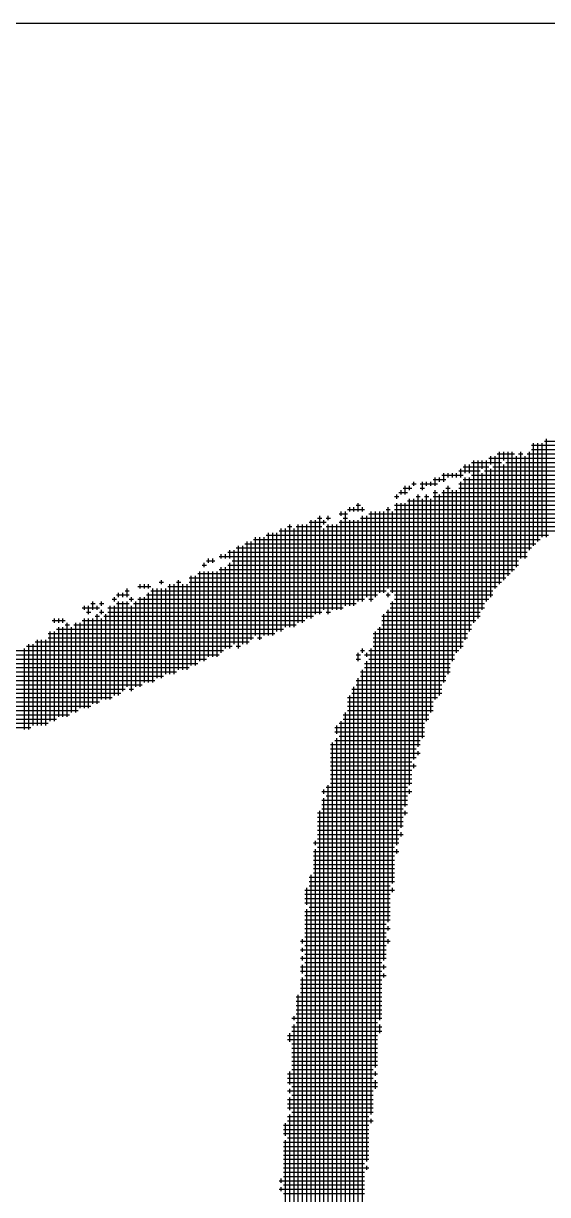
# Model space of a CAD drawing. Header units: feet. Extents: x 0 to 708085, y 0 to 237600.
# Drawn here: x 583328 to 583791, y 11765 to 12800 of the extents above; entities that cross this region are included whole.
import ezdxf
from ezdxf.enums import TextEntityAlignment as Align

# ---------------------------------------------------------------- set-up
doc = ezdxf.new("R2010")
doc.units = ezdxf.units.FT
doc.header["$LTSCALE"] = 2200
doc.header["$MEASUREMENT"] = 0
for name, color, linetype in [('CX-BORD-LIN1', 4, 'CONTINUOUS'), ('CX-BORD-LIN2', 3, 'CONTINUOUS'), ('CX-BORD-TEX2', 7, 'CONTINUOUS'), ('CX-BORD-TEX3', 6, 'CONTINUOUS'), ('CX-MISC', 2, 'CONTINUOUS')]:
    doc.layers.add(name, color=color, linetype=linetype)
doc.styles.add('TB_TEXT', font='')
doc.styles.add('TB_WBTXT', font='')
doc.styles.add('TB_WMTXT', font='')
doc.styles.get('TB_TEXT').set_extended_font_data('DotumChe')
doc.styles.get('TB_WBTXT').set_extended_font_data('Dotum')
doc.styles.get('TB_WMTXT').set_extended_font_data('DotumChe')

# ---------------------------------------------------------------- blocks, each defined once
blk = doc.blocks.new('CXBLKA1-KHCA-1')
at = {"layer": 'CX-BORD-LIN2'}
blk.add_lwpolyline([(558, 12), (270, 12)], dxfattribs=at)
at = {"layer": 'CX-BORD-LIN1', "style": 'TB_TEXT'}
for tag, p in [('TR_RCON5', (342.3033, 33)), ('TR_RCON4', (342.3033, 27)), ('TR_RCON3', (342.3033, 21)), ('TR_RCON2', (342.3033, 15)), ('TR_RCON1', (342.3033, 9))]:
    blk.add_attdef(tag, text='', height=3.5, dxfattribs=at).set_placement(p, align=Align.MIDDLE_LEFT)
for tag, height, p in [('TR_DGN5', 3.5, (451.1185, 33)), ('TR_CHK5', 3.5, (491.1185, 33)), ('TR_RDAT5', 3.5, (317.5, 33)), ('TR_APP5', 3.5, (531.1185, 33)), ('TR_RNUM5', 3, (285.1051, 32.6366)), ('TR_DGN4', 3.5, (451.1185, 27)), ('TR_CHK4', 3.5, (491.1185, 27)), ('TR_RDAT4', 3.5, (317.5, 27)), ('TR_APP4', 3.5, (531.1185, 27)), ('TR_RNUM4', 3, (285.1051, 26.6366)), ('TR_DGN3', 3.5, (451.1185, 21)), ('TR_CHK3', 3.5, (491.1185, 21)), ('TR_RDAT3', 3.5, (317.5, 21)), ('TR_APP3', 3.5, (531.1185, 21)), ('TR_RNUM3', 3, (285.1051, 20.6366)), ('TR_DGN2', 3.5, (451.1185, 15)), ('TR_CHK2', 3.5, (491.1185, 15)), ('TR_RDAT2', 3.5, (317.5, 15)), ('TR_APP2', 3.5, (531.1185, 15)), ('TR_RNUM2', 3, (285.1051, 14.6366)), ('TR_DGN1', 3.5, (451.1185, 9)), ('TR_CHK1', 3.5, (491.1185, 9)), ('TR_RDAT1', 3.5, (317.5, 9)), ('TR_APP1', 3.5, (531.1185, 9)), ('TR_RNUM1', 3, (285.1051, 8.6366))]:
    blk.add_attdef(tag, text='', height=height, dxfattribs=at).set_placement(p, align=Align.MIDDLE_CENTER)
at = {"layer": 'CX-BORD-LIN2', "style": 'TB_TEXT'}
blk.add_attdef('TD_VERSION', text='', height=3, rotation=90, dxfattribs=at).set_placement((800.5, 48.0149), align=Align.MIDDLE_CENTER)
at = {"layer": 'CX-BORD-TEX2', "style": 'TB_WMTXT'}
for tag, height, p in [('TB_CNAME', 5, (15.3448, 531.8324)), ('TB_CSCOP', 4, (16.6346, 523.8324))]:
    blk.add_attdef(tag, text='', height=height, dxfattribs=at).set_placement(p, align=Align.BOTTOM_LEFT)
at = {"layer": 'CX-BORD-TEX2', "style": 'TB_WBTXT'}
for tag, height, p in [('TB_MTITIL', 10, (398, 533.3264)), ('TB_STITL', 7, (398, 518.3264))]:
    blk.add_attdef(tag, text='', height=height, dxfattribs=at).set_placement(p, align=Align.MIDDLE_CENTER)
at = {"layer": 'CX-BORD-TEX3', "style": 'TB_TEXT'}
for tag, height, p in [('TD_LNDST', 4.5, (215, 31.5)), ('TD_DSECT', 4.5, (605.5, 31.5)), ('TD_DDIST', 4.5, (654.5, 31.5)), ('TD_DNAME_TOP', 4.5, (755, 27.957)), ('TD_CSECT', 4.5, (605.5, 22.5)), ('TD_CDIST', 4.5, (654.5, 22.5)), ('TD_DNAME_MAIN', 4.5, (755, 21.4731)), ('TD_DNAME_BOT', 3, (755, 15.2489)), ('TD_HSCAL', 4.5, (620.8841, 13.7484)), ('TD_VSCAL', 4.5, (656.8615, 13.7484)), ('TD_CCOMP', 4.5, (215, 13.5927)), ('TD_CSTEP', 4.5, (250.744, 5.125)), ('TD_FIELD', 4.5, (180, 5.125)), ('TD_DWGNO', 4.5, (755, 5.0017)), ('TD_DWGCODE', 4.5, (637, 4.7908))]:
    blk.add_attdef(tag, text='', height=height, dxfattribs=at).set_placement(p, align=Align.MIDDLE_CENTER)
for tag, height, width, p in [('TD_DCOMP', 4.5, 0.95, (215, 22.5875)), ('TD_CNAME', 5, 0.78, (65, 7.5956))]:
    blk.add_attdef(tag, text='', height=height, dxfattribs=dict(at, width=width)).set_placement(p, align=Align.MIDDLE_CENTER)

msp = doc.modelspace()

# ---------------------------------------------------------------- linework, layer by layer
at = {"layer": 'CX-MISC'}
for p, q in [((583776.6, 12427, 9817), (584010.9, 12427, 9817)), ((583778.4, 12338.1, 9817), (583778.4, 12428.9, 9817)), ((583782.2, 12341.9, 9817), (583782.2, 12428.9, 9817)), ((583786, 12345.7, 9817), (583786, 12428.9, 9817)), ((583787.9, 12430.7, 9817), (584022.3, 12430.7, 9817)), ((583789.8, 12345.7, 9817), (583789.8, 12432.6, 9817)), ((583738.8, 12415.6, 9817), (583969.3, 12415.6, 9817)), ((583740.6, 12410, 9817), (583740.6, 12417.5, 9817)), ((583744.4, 12300.3, 9817), (583744.4, 12417.5, 9817)), ((583746.3, 12419.4, 9817), (583761.4, 12419.4, 9817)), ((583748.2, 12304.1, 9817), (583748.2, 12421.3, 9817)), ((583752, 12413.7, 9817), (583752, 12421.3, 9817)), ((583755.8, 12311.7, 9817), (583755.8, 12421.3, 9817)), ((583759.5, 12315.5, 9817), (583759.5, 12421.3, 9817)), ((583763.3, 12319.2, 9817), (583763.3, 12417.5, 9817)), ((583765.2, 12419.4, 9817), (583769, 12419.4, 9817)), ((583767.1, 12326.8, 9817), (583767.1, 12421.3, 9817)), ((583770.9, 12326.8, 9817), (583770.9, 12417.5, 9817)), ((583772.8, 12419.4, 9817), (583992, 12419.4, 9817)), ((583774.7, 12334.4, 9817), (583774.7, 12421.3, 9817)), ((583776.6, 12423.2, 9817), (584003.4, 12423.2, 9817)), ((583714.2, 12398.6, 9817), (583714.2, 12406.2, 9817)), ((583716.1, 12408.1, 9817), (583738.8, 12408.1, 9817)), ((583718, 12402.4, 9817), (583718, 12410, 9817)), ((583721.7, 12402.4, 9817), (583721.7, 12410, 9817)), ((583723.6, 12411.8, 9817), (583750.1, 12411.8, 9817)), ((583725.5, 12270.1, 9817), (583725.5, 12413.7, 9817)), ((583729.3, 12273.9, 9817), (583729.3, 12413.7, 9817)), ((583733.1, 12406.2, 9817), (583733.1, 12413.7, 9817)), ((583736.9, 12289, 9817), (583736.9, 12413.7, 9817)), ((583740.6, 12292.8, 9817), (583740.6, 12406.2, 9817)), ((583742.5, 12408.1, 9817), (583961.8, 12408.1, 9817)), ((583752, 12307.9, 9817), (583752, 12410, 9817)), ((583753.9, 12411.8, 9817), (583965.6, 12411.8, 9817)), ((583672.6, 12391.1, 9817), (583672.6, 12394.8, 9817)), ((583680.2, 12387.3, 9817), (583680.2, 12394.8, 9817)), ((583683.9, 12391.1, 9817), (583683.9, 12394.8, 9817)), ((583687.7, 12391.1, 9817), (583687.7, 12394.8, 9817)), ((583689.6, 12396.7, 9817), (583701, 12396.7, 9817)), ((583691.5, 12391.1, 9817), (583691.5, 12398.6, 9817)), ((583695.3, 12394.8, 9817), (583695.3, 12398.6, 9817)), ((583697.2, 12400.5, 9817), (583716.1, 12400.5, 9817)), ((583699.1, 12394.8, 9817), (583699.1, 12402.4, 9817)), ((583702.8, 12398.6, 9817), (583702.8, 12402.4, 9817)), ((583706.6, 12398.6, 9817), (583706.6, 12402.4, 9817)), ((583710.4, 12398.6, 9817), (583710.4, 12402.4, 9817)), ((583712.3, 12404.3, 9817), (583731.2, 12404.3, 9817)), ((583714.2, 12247.4, 9817), (583714.2, 12394.8, 9817)), ((583716.1, 12396.7, 9817), (583931.5, 12396.7, 9817)), ((583718, 12255, 9817), (583718, 12398.6, 9817)), ((583721.7, 12262.5, 9817), (583721.7, 12398.6, 9817)), ((583723.6, 12400.5, 9817), (583939.1, 12400.5, 9817)), ((583733.1, 12281.4, 9817), (583733.1, 12402.4, 9817)), ((583735, 12404.3, 9817), (583954.2, 12404.3, 9817)), ((583659.4, 12385.4, 9817), (583666.9, 12385.4, 9817)), ((583661.3, 12383.5, 9817), (583661.3, 12387.3, 9817)), ((583663.2, 12389.2, 9817), (583670.7, 12389.2, 9817)), ((583665, 12383.5, 9817), (583665, 12391.1, 9817)), ((583668.8, 12387.3, 9817), (583668.8, 12391.1, 9817)), ((583670.7, 12392.9, 9817), (583674.5, 12392.9, 9817)), ((583678.3, 12392.9, 9817), (583693.4, 12392.9, 9817)), ((583678.3, 12389.2, 9817), (583682.1, 12389.2, 9817)), ((583689.6, 12385.4, 9817), (583693.4, 12385.4, 9817)), ((583691.5, 12202.1, 9817), (583691.5, 12387.3, 9817)), ((583697.2, 12385.4, 9817), (583893.7, 12385.4, 9817)), ((583699.1, 12217.2, 9817), (583699.1, 12387.3, 9817)), ((583701, 12389.2, 9817), (583704.7, 12389.2, 9817)), ((583702.8, 12224.7, 9817), (583702.8, 12391.1, 9817)), ((583706.6, 12236.1, 9817), (583706.6, 12387.3, 9817)), ((583710.4, 12243.6, 9817), (583710.4, 12387.3, 9817)), ((583712.3, 12392.9, 9817), (583920.2, 12392.9, 9817)), ((583712.3, 12389.2, 9817), (583908.9, 12389.2, 9817)), ((583621.6, 12374, 9817), (583625.4, 12374, 9817)), ((583623.5, 12368.4, 9817), (583623.5, 12375.9, 9817)), ((583655.6, 12381.6, 9817), (583659.4, 12381.6, 9817)), ((583655.6, 12374, 9817), (583871.1, 12374, 9817)), ((583657.5, 12379.7, 9817), (583657.5, 12383.5, 9817)), ((583657.5, 12073.5, 9817), (583657.5, 12375.9, 9817)), ((583661.3, 12088.7, 9817), (583661.3, 12375.9, 9817)), ((583665, 12107.6, 9817), (583665, 12375.9, 9817)), ((583666.9, 12377.8, 9817), (583874.8, 12377.8, 9817)), ((583668.8, 12126.5, 9817), (583668.8, 12379.7, 9817)), ((583672.6, 12149.1, 9817), (583672.6, 12379.7, 9817)), ((583674.5, 12381.6, 9817), (583678.3, 12381.6, 9817)), ((583676.4, 12160.5, 9817), (583676.4, 12383.5, 9817)), ((583680.2, 12168, 9817), (583680.2, 12379.7, 9817)), ((583682.1, 12381.6, 9817), (583685.8, 12381.6, 9817)), ((583683.9, 12183.2, 9817), (583683.9, 12383.5, 9817)), ((583687.7, 12190.7, 9817), (583687.7, 12379.7, 9817)), ((583689.6, 12381.6, 9817), (583886.2, 12381.6, 9817)), ((583695.3, 12205.8, 9817), (583695.3, 12383.5, 9817)), ((583589.4, 12277.7, 9817), (583589.4, 12364.6, 9817)), ((583597, 12360.8, 9817), (583597, 12364.6, 9817)), ((583606.5, 12366.5, 9817), (583614, 12366.5, 9817)), ((583608.3, 12364.6, 9817), (583608.3, 12368.4, 9817)), ((583612.1, 12285.2, 9817), (583612.1, 12368.4, 9817)), ((583614, 12370.3, 9817), (583629.1, 12370.3, 9817)), ((583615.9, 12368.4, 9817), (583615.9, 12372.2, 9817)), ((583619.7, 12368.4, 9817), (583619.7, 12372.2, 9817)), ((583627.2, 12368.4, 9817), (583627.2, 12372.2, 9817)), ((583627.2, 12289, 9817), (583627.2, 12364.6, 9817)), ((583631, 12292.8, 9817), (583631, 12364.6, 9817)), ((583632.9, 12366.5, 9817), (583844.6, 12366.5, 9817)), ((583634.8, 12289, 9817), (583634.8, 12368.4, 9817)), ((583638.6, 12292.8, 9817), (583638.6, 12368.4, 9817)), ((583642.4, 12296.6, 9817), (583642.4, 12368.4, 9817)), ((583646.1, 12296.6, 9817), (583646.1, 12368.4, 9817)), ((583648, 12370.3, 9817), (583651.8, 12370.3, 9817)), ((583649.9, 12300.3, 9817), (583649.9, 12372.2, 9817)), ((583653.7, 12296.6, 9817), (583653.7, 12368.4, 9817)), ((583655.6, 12370.3, 9817), (583863.5, 12370.3, 9817)), ((583555.4, 12262.5, 9817), (583555.4, 12353.3, 9817)), ((583559.2, 12266.3, 9817), (583559.2, 12353.3, 9817)), ((583561.1, 12355.1, 9817), (583564.9, 12355.1, 9817)), ((583563, 12266.3, 9817), (583563, 12357, 9817)), ((583566.8, 12266.3, 9817), (583566.8, 12353.3, 9817)), ((583568.7, 12355.1, 9817), (583591.3, 12355.1, 9817)), ((583570.5, 12270.1, 9817), (583570.5, 12357, 9817)), ((583574.3, 12270.1, 9817), (583574.3, 12357, 9817)), ((583578.1, 12273.9, 9817), (583578.1, 12357, 9817)), ((583580, 12358.9, 9817), (583595.1, 12358.9, 9817)), ((583581.9, 12273.9, 9817), (583581.9, 12360.8, 9817)), ((583585.7, 12277.7, 9817), (583585.7, 12360.8, 9817)), ((583587.6, 12362.7, 9817), (583591.3, 12362.7, 9817)), ((583593.2, 12357, 9817), (583593.2, 12360.8, 9817)), ((583593.2, 12281.4, 9817), (583593.2, 12353.3, 9817)), ((583595.1, 12362.7, 9817), (583598.9, 12362.7, 9817)), ((583595.1, 12355.1, 9817), (583810.6, 12355.1, 9817)), ((583597, 12277.7, 9817), (583597, 12357, 9817)), ((583600.8, 12281.4, 9817), (583600.8, 12357, 9817)), ((583604.6, 12281.4, 9817), (583604.6, 12357, 9817)), ((583606.5, 12358.9, 9817), (583825.7, 12358.9, 9817)), ((583608.3, 12281.4, 9817), (583608.3, 12360.8, 9817)), ((583610.2, 12362.7, 9817), (583614, 12362.7, 9817)), ((583615.9, 12285.2, 9817), (583615.9, 12360.8, 9817)), ((583619.7, 12285.2, 9817), (583619.7, 12360.8, 9817)), ((583623.5, 12289, 9817), (583623.5, 12360.8, 9817)), ((583625.4, 12362.7, 9817), (583833.3, 12362.7, 9817)), ((583530.9, 12343.8, 9817), (583784.1, 12343.8, 9817)), ((583532.7, 12258.8, 9817), (583532.7, 12345.7, 9817)), ((583536.5, 12255, 9817), (583536.5, 12345.7, 9817)), ((583540.3, 12258.8, 9817), (583540.3, 12345.7, 9817)), ((583542.2, 12347.6, 9817), (583791.7, 12347.6, 9817)), ((583544.1, 12258.8, 9817), (583544.1, 12349.5, 9817)), ((583547.9, 12258.8, 9817), (583547.9, 12349.5, 9817)), ((583551.6, 12262.5, 9817), (583551.6, 12349.5, 9817)), ((583553.5, 12351.4, 9817), (583799.2, 12351.4, 9817)), ((583510.1, 12326.8, 9817), (583510.1, 12334.4, 9817)), ((583513.8, 12251.2, 9817), (583513.8, 12334.4, 9817)), ((583515.7, 12336.2, 9817), (583776.6, 12336.2, 9817)), ((583517.6, 12247.4, 9817), (583517.6, 12338.1, 9817)), ((583521.4, 12251.2, 9817), (583521.4, 12338.1, 9817)), ((583523.3, 12340, 9817), (583780.3, 12340, 9817)), ((583525.2, 12251.2, 9817), (583525.2, 12341.9, 9817)), ((583529, 12255, 9817), (583529, 12341.9, 9817)), ((583487.4, 12319.2, 9817), (583487.4, 12323, 9817)), ((583489.3, 12324.9, 9817), (583496.8, 12324.9, 9817)), ((583491.2, 12323, 9817), (583491.2, 12326.8, 9817)), ((583494.9, 12323, 9817), (583494.9, 12326.8, 9817)), ((583500.6, 12328.7, 9817), (583772.8, 12328.7, 9817)), ((583502.5, 12326.8, 9817), (583502.5, 12330.6, 9817)), ((583506.3, 12326.8, 9817), (583506.3, 12330.6, 9817)), ((583508.2, 12332.5, 9817), (583772.8, 12332.5, 9817)), ((583510.1, 12247.4, 9817), (583510.1, 12323, 9817)), ((583512, 12324.9, 9817), (583765.2, 12324.9, 9817)), ((583481.7, 12313.6, 9817), (583757.7, 12313.6, 9817)), ((583483.6, 12236.1, 9817), (583483.6, 12315.5, 9817)), ((583485.5, 12321.1, 9817), (583489.3, 12321.1, 9817)), ((583487.4, 12236.1, 9817), (583487.4, 12315.5, 9817)), ((583491.2, 12239.9, 9817), (583491.2, 12315.5, 9817)), ((583494.9, 12239.9, 9817), (583494.9, 12315.5, 9817)), ((583498.7, 12239.9, 9817), (583498.7, 12315.5, 9817)), ((583500.6, 12317.3, 9817), (583761.4, 12317.3, 9817)), ((583502.5, 12243.6, 9817), (583502.5, 12319.2, 9817)), ((583506.3, 12247.4, 9817), (583506.3, 12319.2, 9817)), ((583508.2, 12321.1, 9817), (583765.2, 12321.1, 9817)), ((583428.8, 12302.2, 9817), (583440.1, 12302.2, 9817)), ((583430.7, 12300.3, 9817), (583430.7, 12304.1, 9817)), ((583434.5, 12300.3, 9817), (583434.5, 12304.1, 9817)), ((583438.2, 12300.3, 9817), (583438.2, 12304.1, 9817)), ((583447.7, 12306, 9817), (583451.5, 12306, 9817)), ((583449.6, 12304.1, 9817), (583449.6, 12307.9, 9817)), ((583455.3, 12302.2, 9817), (583746.3, 12302.2, 9817)), ((583457.1, 12224.7, 9817), (583457.1, 12304.1, 9817)), ((583460.9, 12224.7, 9817), (583460.9, 12304.1, 9817)), ((583462.8, 12306, 9817), (583466.6, 12306, 9817)), ((583464.7, 12228.5, 9817), (583464.7, 12307.9, 9817)), ((583468.5, 12228.5, 9817), (583468.5, 12304.1, 9817)), ((583472.3, 12228.5, 9817), (583472.3, 12304.1, 9817)), ((583474.2, 12309.8, 9817), (583753.9, 12309.8, 9817)), ((583474.2, 12306, 9817), (583750.1, 12306, 9817)), ((583476, 12232.3, 9817), (583476, 12311.7, 9817)), ((583479.8, 12232.3, 9817), (583479.8, 12311.7, 9817)), ((583408, 12289, 9817), (583408, 12292.8, 9817)), ((583409.9, 12294.7, 9817), (583421.2, 12294.7, 9817)), ((583411.8, 12292.8, 9817), (583411.8, 12296.6, 9817)), ((583415.6, 12292.8, 9817), (583415.6, 12296.6, 9817)), ((583417.5, 12298.4, 9817), (583421.2, 12298.4, 9817)), ((583419.3, 12292.8, 9817), (583419.3, 12300.3, 9817)), ((583423.1, 12289, 9817), (583423.1, 12292.8, 9817)), ((583430.7, 12213.4, 9817), (583430.7, 12292.8, 9817)), ((583434.5, 12217.2, 9817), (583434.5, 12292.8, 9817)), ((583436.4, 12294.7, 9817), (583640.5, 12294.7, 9817)), ((583438.2, 12217.2, 9817), (583438.2, 12296.6, 9817)), ((583440.1, 12298.4, 9817), (583648, 12298.4, 9817)), ((583442, 12217.2, 9817), (583442, 12300.3, 9817)), ((583445.8, 12221, 9817), (583445.8, 12300.3, 9817)), ((583449.6, 12221, 9817), (583449.6, 12300.3, 9817)), ((583453.4, 12224.7, 9817), (583453.4, 12300.3, 9817)), ((583648, 12294.7, 9817), (583651.8, 12294.7, 9817)), ((583649.9, 12292.8, 9817), (583649.9, 12296.6, 9817)), ((583651.8, 12298.4, 9817), (583742.5, 12298.4, 9817)), ((583655.6, 12294.7, 9817), (583742.5, 12294.7, 9817)), ((583379.7, 12283.3, 9817), (583394.8, 12283.3, 9817)), ((583381.5, 12281.4, 9817), (583381.5, 12285.2, 9817)), ((583385.3, 12277.7, 9817), (583385.3, 12285.2, 9817)), ((583387.2, 12287.1, 9817), (583391, 12287.1, 9817)), ((583389.1, 12281.4, 9817), (583389.1, 12289, 9817)), ((583392.9, 12281.4, 9817), (583392.9, 12285.2, 9817)), ((583394.8, 12287.1, 9817), (583398.6, 12287.1, 9817)), ((583396.7, 12285.2, 9817), (583396.7, 12289, 9817)), ((583396.7, 12277.7, 9817), (583396.7, 12281.4, 9817)), ((583402.3, 12283.3, 9817), (583610.2, 12283.3, 9817)), ((583404.2, 12202.1, 9817), (583404.2, 12285.2, 9817)), ((583406.1, 12290.9, 9817), (583409.9, 12290.9, 9817)), ((583408, 12205.8, 9817), (583408, 12285.2, 9817)), ((583409.9, 12287.1, 9817), (583421.2, 12287.1, 9817)), ((583411.8, 12205.8, 9817), (583411.8, 12289, 9817)), ((583415.6, 12209.6, 9817), (583415.6, 12289, 9817)), ((583419.3, 12213.4, 9817), (583419.3, 12289, 9817)), ((583421.2, 12290.9, 9817), (583425, 12290.9, 9817)), ((583423.1, 12209.6, 9817), (583423.1, 12285.2, 9817)), ((583425, 12287.1, 9817), (583621.6, 12287.1, 9817)), ((583426.9, 12213.4, 9817), (583426.9, 12289, 9817)), ((583428.8, 12290.9, 9817), (583629.1, 12290.9, 9817)), ((583632.9, 12290.9, 9817), (583636.7, 12290.9, 9817)), ((583649.9, 12005.5, 9817), (583649.9, 12281.4, 9817)), ((583651.8, 12287.1, 9817), (583735, 12287.1, 9817)), ((583651.8, 12283.3, 9817), (583735, 12283.3, 9817)), ((583653.7, 12039.5, 9817), (583653.7, 12289, 9817)), ((583655.6, 12290.9, 9817), (583738.8, 12290.9, 9817)), ((583353.2, 12272, 9817), (583364.5, 12272, 9817)), ((583355.1, 12270.1, 9817), (583355.1, 12273.9, 9817)), ((583358.9, 12270.1, 9817), (583358.9, 12273.9, 9817)), ((583362.6, 12270.1, 9817), (583362.6, 12273.9, 9817)), ((583379.7, 12272, 9817), (583576.2, 12272, 9817)), ((583381.5, 12194.5, 9817), (583381.5, 12273.9, 9817)), ((583383.4, 12279.5, 9817), (583387.2, 12279.5, 9817)), ((583385.3, 12194.5, 9817), (583385.3, 12273.9, 9817)), ((583389.1, 12198.3, 9817), (583389.1, 12273.9, 9817)), ((583391, 12275.8, 9817), (583394.8, 12275.8, 9817)), ((583392.9, 12198.3, 9817), (583392.9, 12277.7, 9817)), ((583394.8, 12279.5, 9817), (583398.6, 12279.5, 9817)), ((583396.7, 12202.1, 9817), (583396.7, 12273.9, 9817)), ((583398.6, 12275.8, 9817), (583583.8, 12275.8, 9817)), ((583400.4, 12202.1, 9817), (583400.4, 12277.7, 9817)), ((583402.3, 12279.5, 9817), (583591.3, 12279.5, 9817)), ((583595.1, 12279.5, 9817), (583598.9, 12279.5, 9817)), ((583644.3, 12275.8, 9817), (583731.2, 12275.8, 9817)), ((583644.3, 12272, 9817), (583727.4, 12272, 9817)), ((583646.1, 11971.5, 9817), (583646.1, 12277.7, 9817)), ((583648, 12279.5, 9817), (583731.2, 12279.5, 9817)), ((583349.4, 12260.6, 9817), (583549.8, 12260.6, 9817)), ((583351.3, 12183.2, 9817), (583351.3, 12262.5, 9817)), ((583355.1, 12183.2, 9817), (583355.1, 12262.5, 9817)), ((583357, 12264.4, 9817), (583557.3, 12264.4, 9817)), ((583358.9, 12186.9, 9817), (583358.9, 12266.3, 9817)), ((583362.6, 12186.9, 9817), (583362.6, 12266.3, 9817)), ((583364.5, 12268.2, 9817), (583368.3, 12268.2, 9817)), ((583366.4, 12186.9, 9817), (583366.4, 12270.1, 9817)), ((583370.2, 12190.7, 9817), (583370.2, 12266.3, 9817)), ((583372.1, 12268.2, 9817), (583568.7, 12268.2, 9817)), ((583374, 12190.7, 9817), (583374, 12270.1, 9817)), ((583377.8, 12194.5, 9817), (583377.8, 12270.1, 9817)), ((583636.7, 12260.6, 9817), (583719.9, 12260.6, 9817)), ((583638.6, 11877, 9817), (583638.6, 12262.5, 9817)), ((583640.5, 12264.4, 9817), (583723.6, 12264.4, 9817)), ((583642.4, 11918.6, 9817), (583642.4, 12266.3, 9817)), ((583644.3, 12268.2, 9817), (583723.6, 12268.2, 9817)), ((583332.4, 12175.6, 9817), (583332.4, 12251.2, 9817)), ((583336.2, 12179.4, 9817), (583336.2, 12251.2, 9817)), ((583338.1, 12253.1, 9817), (583527.1, 12253.1, 9817)), ((583340, 12179.4, 9817), (583340, 12255, 9817)), ((583343.7, 12179.4, 9817), (583343.7, 12255, 9817)), ((583347.5, 12179.4, 9817), (583347.5, 12255, 9817)), ((583349.4, 12256.9, 9817), (583530.9, 12256.9, 9817)), ((583534.6, 12256.9, 9817), (583538.4, 12256.9, 9817)), ((583636.7, 12256.9, 9817), (583719.9, 12256.9, 9817)), ((583636.7, 12253.1, 9817), (583716.1, 12253.1, 9817)), ((583296.5, 12241.7, 9817), (583500.6, 12241.7, 9817)), ((583311.6, 12245.5, 9817), (583504.4, 12245.5, 9817)), ((583328.6, 12175.6, 9817), (583328.6, 12247.4, 9817)), ((583330.5, 12249.3, 9817), (583512, 12249.3, 9817)), ((583515.7, 12249.3, 9817), (583519.5, 12249.3, 9817)), ((583621.6, 12241.7, 9817), (583625.4, 12241.7, 9817)), ((583623.5, 12236.1, 9817), (583623.5, 12243.6, 9817)), ((583625.4, 12245.5, 9817), (583629.1, 12245.5, 9817)), ((583627.2, 12243.6, 9817), (583627.2, 12247.4, 9817)), ((583629.1, 12241.7, 9817), (583708.5, 12241.7, 9817)), ((583631, 12239.9, 9817), (583631, 12243.6, 9817)), ((583632.9, 12245.5, 9817), (583712.3, 12245.5, 9817)), ((583634.8, 11835.4, 9817), (583634.8, 12247.4, 9817)), ((583636.7, 12249.3, 9817), (583716.1, 12249.3, 9817)), ((583273.8, 12230.4, 9817), (583474.2, 12230.4, 9817)), ((583285.2, 12234.2, 9817), (583481.7, 12234.2, 9817)), ((583288.9, 12238, 9817), (583489.3, 12238, 9817)), ((583621.6, 12238, 9817), (583625.4, 12238, 9817)), ((583629.1, 12234.2, 9817), (583704.7, 12234.2, 9817)), ((583629.1, 12230.4, 9817), (583704.7, 12230.4, 9817)), ((583631, 11793.8, 9817), (583631, 12236.1, 9817)), ((583632.9, 12238, 9817), (583708.5, 12238, 9817)), ((583243.6, 12219.1, 9817), (583443.9, 12219.1, 9817)), ((583254.9, 12222.8, 9817), (583451.5, 12222.8, 9817)), ((583262.5, 12226.6, 9817), (583462.8, 12226.6, 9817)), ((583621.6, 12219.1, 9817), (583701, 12219.1, 9817)), ((583623.5, 11706.9, 9817), (583623.5, 12221, 9817)), ((583625.4, 12226.6, 9817), (583704.7, 12226.6, 9817)), ((583625.4, 12222.8, 9817), (583701, 12222.8, 9817)), ((583627.2, 11744.7, 9817), (583627.2, 12228.5, 9817)), ((583224.7, 12211.5, 9817), (583417.5, 12211.5, 9817)), ((583236, 12215.3, 9817), (583432.6, 12215.3, 9817)), ((583421.2, 12211.5, 9817), (583425, 12211.5, 9817)), ((583617.8, 12211.5, 9817), (583697.2, 12211.5, 9817)), ((583619.7, 11589.7, 9817), (583619.7, 12213.4, 9817)), ((583621.6, 12215.3, 9817), (583697.2, 12215.3, 9817)), ((583171.8, 12200.2, 9817), (583394.8, 12200.2, 9817)), ((583205.8, 12203.9, 9817), (583406.1, 12203.9, 9817)), ((583213.3, 12207.7, 9817), (583413.7, 12207.7, 9817)), ((583614, 12203.9, 9817), (583693.4, 12203.9, 9817)), ((583614, 12200.2, 9817), (583689.6, 12200.2, 9817)), ((583615.9, 11585.9, 9817), (583615.9, 12205.8, 9817)), ((583617.8, 12207.7, 9817), (583697.2, 12207.7, 9817)), ((583145.3, 12188.8, 9817), (583368.3, 12188.8, 9817)), ((583156.6, 12192.6, 9817), (583375.9, 12192.6, 9817)), ((583164.2, 12196.4, 9817), (583387.2, 12196.4, 9817)), ((583610.2, 12188.8, 9817), (583685.8, 12188.8, 9817)), ((583612.1, 11582.1, 9817), (583612.1, 12190.7, 9817)), ((583614, 12196.4, 9817), (583689.6, 12196.4, 9817)), ((583614, 12192.6, 9817), (583689.6, 12192.6, 9817)), ((583122.6, 12177.5, 9817), (583334.3, 12177.5, 9817)), ((583126.4, 12181.3, 9817), (583349.4, 12181.3, 9817)), ((583130.2, 12185, 9817), (583357, 12185, 9817)), ((583602.7, 12177.5, 9817), (583682.1, 12177.5, 9817)), ((583604.6, 12171.8, 9817), (583604.6, 12179.4, 9817)), ((583606.5, 12181.3, 9817), (583682.1, 12181.3, 9817)), ((583608.3, 11582.1, 9817), (583608.3, 12183.2, 9817)), ((583610.2, 12185, 9817), (583685.8, 12185, 9817)), ((583602.7, 12173.7, 9817), (583682.1, 12173.7, 9817)), ((583604.6, 11555.7, 9817), (583604.6, 12168, 9817)), ((583606.5, 12169.9, 9817), (583682.1, 12169.9, 9817)), ((583598.9, 12162.4, 9817), (583678.3, 12162.4, 9817)), ((583598.9, 12158.6, 9817), (583674.5, 12158.6, 9817)), ((583600.8, 11533, 9817), (583600.8, 12164.3, 9817)), ((583602.7, 12166.1, 9817), (583678.3, 12166.1, 9817)), ((583676.4, 12152.9, 9817), (583676.4, 12156.7, 9817)), ((583598.9, 12154.8, 9817), (583678.3, 12154.8, 9817)), ((583598.9, 12151, 9817), (583674.5, 12151, 9817)), ((583598.9, 12147.2, 9817), (583670.7, 12147.2, 9817)), ((583598.9, 12143.5, 9817), (583674.5, 12143.5, 9817)), ((583598.9, 12139.7, 9817), (583670.7, 12139.7, 9817)), ((583598.9, 12135.9, 9817), (583670.7, 12135.9, 9817)), ((583672.6, 12141.6, 9817), (583672.6, 12145.4, 9817)), ((583597, 11517.9, 9817), (583597, 12126.5, 9817)), ((583598.9, 12132.1, 9817), (583670.7, 12132.1, 9817)), ((583598.9, 12128.3, 9817), (583670.7, 12128.3, 9817)), ((583591.3, 12120.8, 9817), (583670.7, 12120.8, 9817)), ((583593.2, 12118.9, 9817), (583593.2, 12122.7, 9817)), ((583593.2, 11487.6, 9817), (583593.2, 12115.1, 9817)), ((583595.1, 12124.6, 9817), (583666.9, 12124.6, 9817)), ((583595.1, 12117, 9817), (583666.9, 12117, 9817)), ((583668.8, 12118.9, 9817), (583668.8, 12122.7, 9817)), ((583591.3, 12113.2, 9817), (583666.9, 12113.2, 9817)), ((583591.3, 12109.4, 9817), (583666.9, 12109.4, 9817)), ((583591.3, 12105.7, 9817), (583663.2, 12105.7, 9817)), ((583587.6, 12101.9, 9817), (583666.9, 12101.9, 9817)), ((583587.6, 12098.1, 9817), (583663.2, 12098.1, 9817)), ((583589.4, 11461.2, 9817), (583589.4, 12103.8, 9817)), ((583665, 12100, 9817), (583665, 12103.8, 9817)), ((583587.6, 12094.3, 9817), (583663.2, 12094.3, 9817)), ((583587.6, 12090.5, 9817), (583663.2, 12090.5, 9817)), ((583587.6, 12086.8, 9817), (583659.4, 12086.8, 9817)), ((583661.3, 12081.1, 9817), (583661.3, 12084.9, 9817)), ((583583.8, 12075.4, 9817), (583659.4, 12075.4, 9817)), ((583585.7, 12073.5, 9817), (583585.7, 12077.3, 9817)), ((583587.6, 12083, 9817), (583663.2, 12083, 9817)), ((583587.6, 12079.2, 9817), (583659.4, 12079.2, 9817)), ((583583.8, 12067.9, 9817), (583659.4, 12067.9, 9817)), ((583583.8, 12064.1, 9817), (583655.6, 12064.1, 9817)), ((583585.7, 11438.5, 9817), (583585.7, 12069.8, 9817)), ((583587.6, 12071.6, 9817), (583655.6, 12071.6, 9817)), ((583657.5, 12066, 9817), (583657.5, 12069.8, 9817)), ((583583.8, 12060.3, 9817), (583655.6, 12060.3, 9817)), ((583583.8, 12056.5, 9817), (583655.6, 12056.5, 9817)), ((583580, 12045.2, 9817), (583655.6, 12045.2, 9817)), ((583581.9, 11427.2, 9817), (583581.9, 12047.1, 9817)), ((583583.8, 12052.7, 9817), (583655.6, 12052.7, 9817)), ((583583.8, 12049, 9817), (583655.6, 12049, 9817)), ((583576.2, 12033.8, 9817), (583655.6, 12033.8, 9817)), ((583578.1, 12020.6, 9817), (583578.1, 12035.7, 9817)), ((583580, 12041.4, 9817), (583655.6, 12041.4, 9817)), ((583580, 12037.6, 9817), (583651.8, 12037.6, 9817)), ((583653.7, 12032, 9817), (583653.7, 12035.7, 9817)), ((583576.2, 12030.1, 9817), (583651.8, 12030.1, 9817)), ((583576.2, 12026.3, 9817), (583651.8, 12026.3, 9817)), ((583576.2, 12022.5, 9817), (583651.8, 12022.5, 9817)), ((583576.2, 12014.9, 9817), (583651.8, 12014.9, 9817)), ((583578.1, 11408.3, 9817), (583578.1, 12016.8, 9817)), ((583580, 12018.7, 9817), (583651.8, 12018.7, 9817)), ((583576.2, 12011.2, 9817), (583651.8, 12011.2, 9817)), ((583576.2, 12007.4, 9817), (583651.8, 12007.4, 9817)), ((583576.2, 12003.6, 9817), (583648, 12003.6, 9817)), ((583649.9, 11997.9, 9817), (583649.9, 12001.7, 9817)), ((583576.2, 11999.8, 9817), (583651.8, 11999.8, 9817)), ((583576.2, 11996, 9817), (583648, 11996, 9817)), ((583576.2, 11992.3, 9817), (583648, 11992.3, 9817)), ((583572.4, 11988.5, 9817), (583651.8, 11988.5, 9817)), ((583572.4, 11980.9, 9817), (583648, 11980.9, 9817)), ((583574.3, 11986.6, 9817), (583574.3, 11990.4, 9817)), ((583574.3, 11979, 9817), (583574.3, 11982.8, 9817)), ((583576.2, 11984.7, 9817), (583648, 11984.7, 9817)), ((583649.9, 11986.6, 9817), (583649.9, 11990.4, 9817)), ((583572.4, 11973.4, 9817), (583648, 11973.4, 9817)), ((583574.3, 11971.5, 9817), (583574.3, 11975.3, 9817)), ((583576.2, 11977.1, 9817), (583648, 11977.1, 9817)), ((583572.4, 11965.8, 9817), (583648, 11965.8, 9817)), ((583572.4, 11962, 9817), (583644.3, 11962, 9817)), ((583574.3, 11960.1, 9817), (583574.3, 11967.7, 9817)), ((583576.2, 11969.6, 9817), (583644.3, 11969.6, 9817)), ((583646.1, 11963.9, 9817), (583646.1, 11967.7, 9817)), ((583646.1, 11956.4, 9817), (583646.1, 11960.1, 9817)), ((583572.4, 11954.5, 9817), (583644.3, 11954.5, 9817)), ((583572.4, 11950.7, 9817), (583644.3, 11950.7, 9817)), ((583574.3, 11393.1, 9817), (583574.3, 11956.4, 9817)), ((583576.2, 11958.2, 9817), (583648, 11958.2, 9817)), ((583568.7, 11939.3, 9817), (583644.3, 11939.3, 9817)), ((583570.5, 11385.6, 9817), (583570.5, 11941.2, 9817)), ((583572.4, 11946.9, 9817), (583644.3, 11946.9, 9817)), ((583572.4, 11943.1, 9817), (583644.3, 11943.1, 9817)), ((583568.7, 11935.6, 9817), (583644.3, 11935.6, 9817)), ((583568.7, 11931.8, 9817), (583644.3, 11931.8, 9817)), ((583564.9, 11920.4, 9817), (583644.3, 11920.4, 9817)), ((583566.8, 11918.6, 9817), (583566.8, 11922.3, 9817)), ((583568.7, 11928, 9817), (583644.3, 11928, 9817)), ((583568.7, 11924.2, 9817), (583644.3, 11924.2, 9817)), ((583564.9, 11912.9, 9817), (583644.3, 11912.9, 9817)), ((583564.9, 11909.1, 9817), (583644.3, 11909.1, 9817)), ((583566.8, 11374.2, 9817), (583566.8, 11914.8, 9817)), ((583568.7, 11916.7, 9817), (583640.5, 11916.7, 9817)), ((583642.4, 11907.2, 9817), (583642.4, 11914.8, 9817)), ((583561.1, 11905.3, 9817), (583640.5, 11905.3, 9817)), ((583561.1, 11901.5, 9817), (583640.5, 11901.5, 9817)), ((583563, 11899.7, 9817), (583563, 11907.2, 9817)), ((583564.9, 11897.8, 9817), (583640.5, 11897.8, 9817)), ((583564.9, 11894, 9817), (583640.5, 11894, 9817)), ((583564.9, 11890.2, 9817), (583640.5, 11890.2, 9817)), ((583564.9, 11886.4, 9817), (583640.5, 11886.4, 9817)), ((583564.9, 11882.6, 9817), (583640.5, 11882.6, 9817)), ((583564.9, 11878.9, 9817), (583640.5, 11878.9, 9817)), ((583561.1, 11871.3, 9817), (583640.5, 11871.3, 9817)), ((583561.1, 11867.5, 9817), (583636.7, 11867.5, 9817)), ((583563, 11861.9, 9817), (583563, 11873.2, 9817)), ((583564.9, 11875.1, 9817), (583636.7, 11875.1, 9817)), ((583638.6, 11869.4, 9817), (583638.6, 11873.2, 9817)), ((583561.1, 11863.7, 9817), (583640.5, 11863.7, 9817)), ((583563, 11854.3, 9817), (583563, 11858.1, 9817)), ((583564.9, 11860, 9817), (583640.5, 11860, 9817)), ((583638.6, 11858.1, 9817), (583638.6, 11865.6, 9817)), ((583561.1, 11856.2, 9817), (583636.7, 11856.2, 9817)), ((583561.1, 11848.6, 9817), (583636.7, 11848.6, 9817)), ((583563, 11839.2, 9817), (583563, 11850.5, 9817)), ((583564.9, 11852.4, 9817), (583636.7, 11852.4, 9817)), ((583561.1, 11844.8, 9817), (583636.7, 11844.8, 9817)), ((583561.1, 11841.1, 9817), (583636.7, 11841.1, 9817)), ((583564.9, 11837.3, 9817), (583636.7, 11837.3, 9817)), ((583557.3, 11825.9, 9817), (583632.9, 11825.9, 9817)), ((583559.2, 11816.5, 9817), (583559.2, 11827.8, 9817)), ((583561.1, 11833.5, 9817), (583632.9, 11833.5, 9817)), ((583561.1, 11829.7, 9817), (583636.7, 11829.7, 9817)), ((583563, 11351.6, 9817), (583563, 11835.4, 9817)), ((583634.8, 11827.8, 9817), (583634.8, 11831.6, 9817)), ((583557.3, 11822.2, 9817), (583632.9, 11822.2, 9817)), ((583557.3, 11818.4, 9817), (583632.9, 11818.4, 9817)), ((583557.3, 11810.8, 9817), (583632.9, 11810.8, 9817)), ((583557.3, 11807, 9817), (583632.9, 11807, 9817)), ((583559.2, 11340.2, 9817), (583559.2, 11812.7, 9817)), ((583561.1, 11814.6, 9817), (583632.9, 11814.6, 9817)), ((583557.3, 11803.3, 9817), (583632.9, 11803.3, 9817)), ((583557.3, 11799.5, 9817), (583632.9, 11799.5, 9817)), ((583557.3, 11795.7, 9817), (583632.9, 11795.7, 9817)), ((583557.3, 11791.9, 9817), (583629.1, 11791.9, 9817)), ((583557.3, 11788.1, 9817), (583632.9, 11788.1, 9817)), ((583557.3, 11784.4, 9817), (583629.1, 11784.4, 9817)), ((583631, 11786.3, 9817), (583631, 11790, 9817)), ((583553.5, 11776.8, 9817), (583629.1, 11776.8, 9817)), ((583555.4, 11774.9, 9817), (583555.4, 11778.7, 9817)), ((583557.3, 11780.6, 9817), (583629.1, 11780.6, 9817)), ((583553.5, 11769.2, 9817), (583629.1, 11769.2, 9817)), ((583555.4, 11767.4, 9817), (583555.4, 11771.1, 9817)), ((583557.3, 11773, 9817), (583629.1, 11773, 9817)), ((583557.3, 11765.5, 9817), (583629.1, 11765.5, 9817))]:
    msp.add_line(p, q, dxfattribs=at)

# ---------------------------------------------------------------- block references
at = {"layer": 'CX-MISC', "xscale": 400, "yscale": 400, "zscale": 400}
msp.add_blockref('CXBLKA1-KHCA-1', (381685.2, 8000), dxfattribs=at)

doc.saveas('drawing.dxf')
